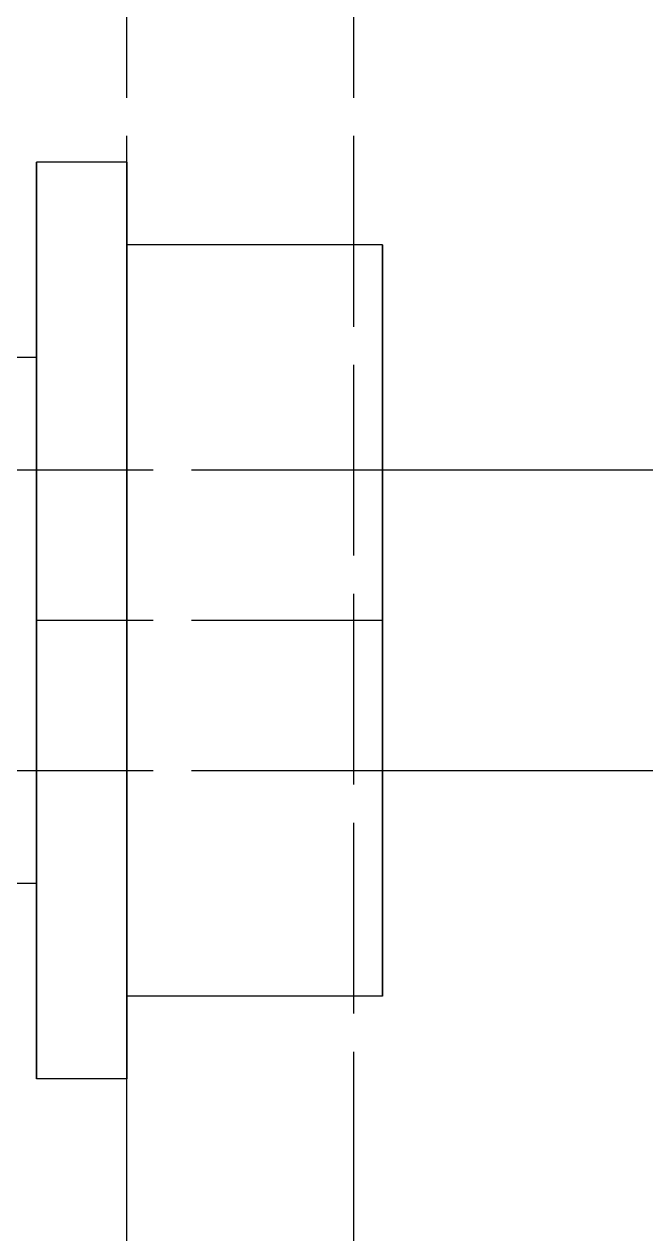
# Model space of a CAD drawing. Header units: millimetres. Extents: x -30 to 165, y -46 to 88.
# Drawn here: x 58.12 to 62.25, y -4.08 to 3.97 of the extents above; entities that cross this region are included whole.
import ezdxf

# ---------------------------------------------------------------- set-up
doc = ezdxf.new("R2010")
doc.units = ezdxf.units.MM
doc.linetypes.add('DASHED', pattern=[1.524, 1.27, -0.254])
doc.layers.add('HIDDEN', color=8, linetype='DASHED')
doc.layers.add('VISIBLE', color=7, linetype='CONTINUOUS')

msp = doc.modelspace()

# ---------------------------------------------------------------- linework, layer by layer
at = {"layer": 'HIDDEN'}
for p, q in [((58.79936, -27), (58.79936, 27)), ((60.30936, -27), (60.30936, 27))]:
    msp.add_line(p, q, dxfattribs=at)
for points in [[(58.19936, 3.05), (58.19936, 2.95317), (58.19936, 2.85635), (58.19936, 2.75952), (58.19936, 2.6627), (58.19936, 2.56587), (58.19936, 2.46905), (58.19936, 2.37222), (58.19936, 2.2754), (58.19936, 2.17857), (58.19936, 2.08175), (58.19936, 1.98492), (58.19936, 1.8881), (58.19936, 1.79127), (58.19936, 1.69444), (58.19936, 1.59762), (58.19936, 1.50079), (58.19936, 1.40397), (58.19936, 1.30714), (58.19936, 1.21032), (58.19936, 1.11349), (58.19936, 1.01667), (58.19936, 0.91984), (58.19936, 0.82302), (58.19936, 0.72619), (58.19936, 0.62937), (58.19936, 0.53254), (58.19936, 0.43571), (58.19936, 0.33889), (58.19936, 0.24206), (58.19936, 0.14524), (58.19936, 0.04841), (58.19936, -0.04841), (58.19936, -0.14524), (58.19936, -0.24206), (58.19936, -0.33889), (58.19936, -0.43571), (58.19936, -0.53254), (58.19936, -0.62937), (58.19936, -0.72619), (58.19936, -0.82302), (58.19936, -0.91984), (58.19936, -1.01667), (58.19936, -1.11349), (58.19936, -1.21032), (58.19936, -1.30714), (58.19936, -1.40397), (58.19936, -1.50079), (58.19936, -1.59762), (58.19936, -1.69444), (58.19936, -1.79127), (58.19936, -1.8881), (58.19936, -1.98492), (58.19936, -2.08175), (58.19936, -2.17857), (58.19936, -2.2754), (58.19936, -2.37222), (58.19936, -2.46905), (58.19936, -2.56587), (58.19936, -2.6627), (58.19936, -2.75952), (58.19936, -2.85635), (58.19936, -2.95317), (58.19936, -3.05)], [(58.79936, 3.05), (58.79936, 2.95317), (58.79936, 2.85635), (58.79936, 2.75952), (58.79936, 2.6627), (58.79936, 2.56587), (58.79936, 2.46905), (58.79936, 2.37222), (58.79936, 2.2754), (58.79936, 2.17857), (58.79936, 2.08175), (58.79936, 1.98492), (58.79936, 1.8881), (58.79936, 1.79127), (58.79936, 1.69444), (58.79936, 1.59762), (58.79936, 1.50079), (58.79936, 1.40397), (58.79936, 1.30714), (58.79936, 1.21032), (58.79936, 1.11349), (58.79936, 1.01667), (58.79936, 0.91984), (58.79936, 0.82302), (58.79936, 0.72619), (58.79936, 0.62937), (58.79936, 0.53254), (58.79936, 0.43571), (58.79936, 0.33889), (58.79936, 0.24206), (58.79936, 0.14524), (58.79936, 0.04841), (58.79936, -0.04841), (58.79936, -0.14524), (58.79936, -0.24206), (58.79936, -0.33889), (58.79936, -0.43571), (58.79936, -0.53254), (58.79936, -0.62937), (58.79936, -0.72619), (58.79936, -0.82302), (58.79936, -0.91984), (58.79936, -1.01667), (58.79936, -1.11349), (58.79936, -1.21032), (58.79936, -1.30714), (58.79936, -1.40397), (58.79936, -1.50079), (58.79936, -1.59762), (58.79936, -1.69444), (58.79936, -1.79127), (58.79936, -1.8881), (58.79936, -1.98492), (58.79936, -2.08175), (58.79936, -2.17857), (58.79936, -2.2754), (58.79936, -2.37222), (58.79936, -2.46905), (58.79936, -2.56587), (58.79936, -2.6627), (58.79936, -2.75952), (58.79936, -2.85635), (58.79936, -2.95317), (58.79936, -3.05)], [(58.79936, 0), (58.79936, 0.03968), (58.79936, 0.07937), (58.79936, 0.11905), (58.79936, 0.15873), (58.79936, 0.19841), (58.79936, 0.2381), (58.79936, 0.27778), (58.79936, 0.31746), (58.79936, 0.35714), (58.79936, 0.39683), (58.79936, 0.43651), (58.79936, 0.47619), (58.79936, 0.51587), (58.79936, 0.55556), (58.79936, 0.59524), (58.79936, 0.63492), (58.79936, 0.6746), (58.79936, 0.71429), (58.79936, 0.75397), (58.79936, 0.79365), (58.79936, 0.83333), (58.79936, 0.87302), (58.79936, 0.9127), (58.79936, 0.95238), (58.79936, 0.99206), (58.79936, 1.03175), (58.79936, 1.07143), (58.79936, 1.11111), (58.79936, 1.15079), (58.79936, 1.19048), (58.79936, 1.23016), (58.79936, 1.26984), (58.79936, 1.30952), (58.79936, 1.34921), (58.79936, 1.38889), (58.79936, 1.42857), (58.79936, 1.46825), (58.79936, 1.50794), (58.79936, 1.54762), (58.79936, 1.5873), (58.79936, 1.62698), (58.79936, 1.66667), (58.79936, 1.70635), (58.79936, 1.74603), (58.79936, 1.78571), (58.79936, 1.8254), (58.79936, 1.86508), (58.79936, 1.90476), (58.79936, 1.94444), (58.79936, 1.98413), (58.79936, 2.02381), (58.79936, 2.06349), (58.79936, 2.10317), (58.79936, 2.14286), (58.79936, 2.18254), (58.79936, 2.22222), (58.79936, 2.2619), (58.79936, 2.30159), (58.79936, 2.34127), (58.79936, 2.38095), (58.79936, 2.42063), (58.79936, 2.46032), (58.79936, 2.5)], [(58.79936, 2.5), (58.79936, 2.42063), (58.79936, 2.34127), (58.79936, 2.2619), (58.79936, 2.18254), (58.79936, 2.10317), (58.79936, 2.02381), (58.79936, 1.94444), (58.79936, 1.86508), (58.79936, 1.78571), (58.79936, 1.70635), (58.79936, 1.62698), (58.79936, 1.54762), (58.79936, 1.46825), (58.79936, 1.38889), (58.79936, 1.30952), (58.79936, 1.23016), (58.79936, 1.15079), (58.79936, 1.07143), (58.79936, 0.99206), (58.79936, 0.9127), (58.79936, 0.83333), (58.79936, 0.75397), (58.79936, 0.6746), (58.79936, 0.59524), (58.79936, 0.51587), (58.79936, 0.43651), (58.79936, 0.35714), (58.79936, 0.27778), (58.79936, 0.19841), (58.79936, 0.11905), (58.79936, 0.03968), (58.79936, -0.03968), (58.79936, -0.11905), (58.79936, -0.19841), (58.79936, -0.27778), (58.79936, -0.35714), (58.79936, -0.43651), (58.79936, -0.51587), (58.79936, -0.59524), (58.79936, -0.6746), (58.79936, -0.75397), (58.79936, -0.83333), (58.79936, -0.9127), (58.79936, -0.99206), (58.79936, -1.07143), (58.79936, -1.15079), (58.79936, -1.23016), (58.79936, -1.30952), (58.79936, -1.38889), (58.79936, -1.46825), (58.79936, -1.54762), (58.79936, -1.62698), (58.79936, -1.70635), (58.79936, -1.78571), (58.79936, -1.86508), (58.79936, -1.94444), (58.79936, -2.02381), (58.79936, -2.10317), (58.79936, -2.18254), (58.79936, -2.2619), (58.79936, -2.34127), (58.79936, -2.42063), (58.79936, -2.5)], [(60.49936, 2.5), (60.49936, 2.42063), (60.49936, 2.34127), (60.49936, 2.2619), (60.49936, 2.18254), (60.49936, 2.10317), (60.49936, 2.02381), (60.49936, 1.94444), (60.49936, 1.86508), (60.49936, 1.78571), (60.49936, 1.70635), (60.49936, 1.62698), (60.49936, 1.54762), (60.49936, 1.46825), (60.49936, 1.38889), (60.49936, 1.30952), (60.49936, 1.23016), (60.49936, 1.15079), (60.49936, 1.07143), (60.49936, 0.99206), (60.49936, 0.9127), (60.49936, 0.83333), (60.49936, 0.75397), (60.49936, 0.6746), (60.49936, 0.59524), (60.49936, 0.51587), (60.49936, 0.43651), (60.49936, 0.35714), (60.49936, 0.27778), (60.49936, 0.19841), (60.49936, 0.11905), (60.49936, 0.03968), (60.49936, -0.03968), (60.49936, -0.11905), (60.49936, -0.19841), (60.49936, -0.27778), (60.49936, -0.35714), (60.49936, -0.43651), (60.49936, -0.51587), (60.49936, -0.59524), (60.49936, -0.6746), (60.49936, -0.75397), (60.49936, -0.83333), (60.49936, -0.9127), (60.49936, -0.99206), (60.49936, -1.07143), (60.49936, -1.15079), (60.49936, -1.23016), (60.49936, -1.30952), (60.49936, -1.38889), (60.49936, -1.46825), (60.49936, -1.54762), (60.49936, -1.62698), (60.49936, -1.70635), (60.49936, -1.78571), (60.49936, -1.86508), (60.49936, -1.94444), (60.49936, -2.02381), (60.49936, -2.10317), (60.49936, -2.18254), (60.49936, -2.2619), (60.49936, -2.34127), (60.49936, -2.42063), (60.49936, -2.5)], [(58.19936, 0), (58.19936, 0.02778), (58.19936, 0.05556), (58.19936, 0.08333), (58.19936, 0.11111), (58.19936, 0.13889), (58.19936, 0.16667), (58.19936, 0.19444), (58.19936, 0.22222), (58.19936, 0.25), (58.19936, 0.27778), (58.19936, 0.30556), (58.19936, 0.33333), (58.19936, 0.36111), (58.19936, 0.38889), (58.19936, 0.41667), (58.19936, 0.44444), (58.19936, 0.47222), (58.19936, 0.5), (58.19936, 0.52778), (58.19936, 0.55556), (58.19936, 0.58333), (58.19936, 0.61111), (58.19936, 0.63889), (58.19936, 0.66667), (58.19936, 0.69444), (58.19936, 0.72222), (58.19936, 0.75), (58.19936, 0.77778), (58.19936, 0.80556), (58.19936, 0.83333), (58.19936, 0.86111), (58.19936, 0.88889), (58.19936, 0.91667), (58.19936, 0.94444), (58.19936, 0.97222), (58.19936, 1), (58.19936, 1.02778), (58.19936, 1.05556), (58.19936, 1.08333), (58.19936, 1.11111), (58.19936, 1.13889), (58.19936, 1.16667), (58.19936, 1.19444), (58.19936, 1.22222), (58.19936, 1.25), (58.19936, 1.27778), (58.19936, 1.30556), (58.19936, 1.33333), (58.19936, 1.36111), (58.19936, 1.38889), (58.19936, 1.41667), (58.19936, 1.44444), (58.19936, 1.47222), (58.19936, 1.5), (58.19936, 1.52778), (58.19936, 1.55556), (58.19936, 1.58333), (58.19936, 1.61111), (58.19936, 1.63889), (58.19936, 1.66667), (58.19936, 1.69444), (58.19936, 1.72222), (58.19936, 1.75)], [(58.19936, 1.75), (58.19936, 1.69444), (58.19936, 1.63889), (58.19936, 1.58333), (58.19936, 1.52778), (58.19936, 1.47222), (58.19936, 1.41667), (58.19936, 1.36111), (58.19936, 1.30556), (58.19936, 1.25), (58.19936, 1.19444), (58.19936, 1.13889), (58.19936, 1.08333), (58.19936, 1.02778), (58.19936, 0.97222), (58.19936, 0.91667), (58.19936, 0.86111), (58.19936, 0.80556), (58.19936, 0.75), (58.19936, 0.69444), (58.19936, 0.63889), (58.19936, 0.58333), (58.19936, 0.52778), (58.19936, 0.47222), (58.19936, 0.41667), (58.19936, 0.36111), (58.19936, 0.30556), (58.19936, 0.25), (58.19936, 0.19444), (58.19936, 0.13889), (58.19936, 0.08333), (58.19936, 0.02778), (58.19936, -0.02778), (58.19936, -0.08333), (58.19936, -0.13889), (58.19936, -0.19444), (58.19936, -0.25), (58.19936, -0.30556), (58.19936, -0.36111), (58.19936, -0.41667), (58.19936, -0.47222), (58.19936, -0.52778), (58.19936, -0.58333), (58.19936, -0.63889), (58.19936, -0.69444), (58.19936, -0.75), (58.19936, -0.80556), (58.19936, -0.86111), (58.19936, -0.91667), (58.19936, -0.97222), (58.19936, -1.02778), (58.19936, -1.08333), (58.19936, -1.13889), (58.19936, -1.19444), (58.19936, -1.25), (58.19936, -1.30556), (58.19936, -1.36111), (58.19936, -1.41667), (58.19936, -1.47222), (58.19936, -1.52778), (58.19936, -1.58333), (58.19936, -1.63889), (58.19936, -1.69444), (58.19936, -1.75)], [(58.19936, 1), (53.99936, 1)], [(60.49936, 1), (53.99936, 1)], [(58.19936, 0), (58.19936, 0.01587), (58.19936, 0.03175), (58.19936, 0.04762), (58.19936, 0.06349), (58.19936, 0.07937), (58.19936, 0.09524), (58.19936, 0.11111), (58.19936, 0.12698), (58.19936, 0.14286), (58.19936, 0.15873), (58.19936, 0.1746), (58.19936, 0.19048), (58.19936, 0.20635), (58.19936, 0.22222), (58.19936, 0.2381), (58.19936, 0.25397), (58.19936, 0.26984), (58.19936, 0.28571), (58.19936, 0.30159), (58.19936, 0.31746), (58.19936, 0.33333), (58.19936, 0.34921), (58.19936, 0.36508), (58.19936, 0.38095), (58.19936, 0.39683), (58.19936, 0.4127), (58.19936, 0.42857), (58.19936, 0.44444), (58.19936, 0.46032), (58.19936, 0.47619), (58.19936, 0.49206), (58.19936, 0.50794), (58.19936, 0.52381), (58.19936, 0.53968), (58.19936, 0.55556), (58.19936, 0.57143), (58.19936, 0.5873), (58.19936, 0.60317), (58.19936, 0.61905), (58.19936, 0.63492), (58.19936, 0.65079), (58.19936, 0.66667), (58.19936, 0.68254), (58.19936, 0.69841), (58.19936, 0.71429), (58.19936, 0.73016), (58.19936, 0.74603), (58.19936, 0.7619), (58.19936, 0.77778), (58.19936, 0.79365), (58.19936, 0.80952), (58.19936, 0.8254), (58.19936, 0.84127), (58.19936, 0.85714), (58.19936, 0.87302), (58.19936, 0.88889), (58.19936, 0.90476), (58.19936, 0.92063), (58.19936, 0.93651), (58.19936, 0.95238), (58.19936, 0.96825), (58.19936, 0.98413), (58.19936, 1)], [(58.19936, 1), (58.19936, 0.96825), (58.19936, 0.93651), (58.19936, 0.90476), (58.19936, 0.87302), (58.19936, 0.84127), (58.19936, 0.80952), (58.19936, 0.77778), (58.19936, 0.74603), (58.19936, 0.71429), (58.19936, 0.68254), (58.19936, 0.65079), (58.19936, 0.61905), (58.19936, 0.5873), (58.19936, 0.55556), (58.19936, 0.52381), (58.19936, 0.49206), (58.19936, 0.46032), (58.19936, 0.42857), (58.19936, 0.39683), (58.19936, 0.36508), (58.19936, 0.33333), (58.19936, 0.30159), (58.19936, 0.26984), (58.19936, 0.2381), (58.19936, 0.20635), (58.19936, 0.1746), (58.19936, 0.14286), (58.19936, 0.11111), (58.19936, 0.07937), (58.19936, 0.04762), (58.19936, 0.01587), (58.19936, -0.01587), (58.19936, -0.04762), (58.19936, -0.07937), (58.19936, -0.11111), (58.19936, -0.14286), (58.19936, -0.1746), (58.19936, -0.20635), (58.19936, -0.2381), (58.19936, -0.26984), (58.19936, -0.30159), (58.19936, -0.33333), (58.19936, -0.36508), (58.19936, -0.39683), (58.19936, -0.42857), (58.19936, -0.46032), (58.19936, -0.49206), (58.19936, -0.52381), (58.19936, -0.55556), (58.19936, -0.5873), (58.19936, -0.61905), (58.19936, -0.65079), (58.19936, -0.68254), (58.19936, -0.71429), (58.19936, -0.74603), (58.19936, -0.77778), (58.19936, -0.80952), (58.19936, -0.84127), (58.19936, -0.87302), (58.19936, -0.90476), (58.19936, -0.93651), (58.19936, -0.96825), (58.19936, -1)], [(58.19936, 0), (58.19936, 0.01587), (58.19936, 0.03175), (58.19936, 0.04762), (58.19936, 0.06349), (58.19936, 0.07937), (58.19936, 0.09524), (58.19936, 0.11111), (58.19936, 0.12698), (58.19936, 0.14286), (58.19936, 0.15873), (58.19936, 0.1746), (58.19936, 0.19048), (58.19936, 0.20635), (58.19936, 0.22222), (58.19936, 0.2381), (58.19936, 0.25397), (58.19936, 0.26984), (58.19936, 0.28571), (58.19936, 0.30159), (58.19936, 0.31746), (58.19936, 0.33333), (58.19936, 0.34921), (58.19936, 0.36508), (58.19936, 0.38095), (58.19936, 0.39683), (58.19936, 0.4127), (58.19936, 0.42857), (58.19936, 0.44444), (58.19936, 0.46032), (58.19936, 0.47619), (58.19936, 0.49206), (58.19936, 0.50794), (58.19936, 0.52381), (58.19936, 0.53968), (58.19936, 0.55556), (58.19936, 0.57143), (58.19936, 0.5873), (58.19936, 0.60317), (58.19936, 0.61905), (58.19936, 0.63492), (58.19936, 0.65079), (58.19936, 0.66667), (58.19936, 0.68254), (58.19936, 0.69841), (58.19936, 0.71429), (58.19936, 0.73016), (58.19936, 0.74603), (58.19936, 0.7619), (58.19936, 0.77778), (58.19936, 0.79365), (58.19936, 0.80952), (58.19936, 0.8254), (58.19936, 0.84127), (58.19936, 0.85714), (58.19936, 0.87302), (58.19936, 0.88889), (58.19936, 0.90476), (58.19936, 0.92063), (58.19936, 0.93651), (58.19936, 0.95238), (58.19936, 0.96825), (58.19936, 0.98413), (58.19936, 1)], [(58.19936, 1), (58.19936, 0.96825), (58.19936, 0.93651), (58.19936, 0.90476), (58.19936, 0.87302), (58.19936, 0.84127), (58.19936, 0.80952), (58.19936, 0.77778), (58.19936, 0.74603), (58.19936, 0.71429), (58.19936, 0.68254), (58.19936, 0.65079), (58.19936, 0.61905), (58.19936, 0.5873), (58.19936, 0.55556), (58.19936, 0.52381), (58.19936, 0.49206), (58.19936, 0.46032), (58.19936, 0.42857), (58.19936, 0.39683), (58.19936, 0.36508), (58.19936, 0.33333), (58.19936, 0.30159), (58.19936, 0.26984), (58.19936, 0.2381), (58.19936, 0.20635), (58.19936, 0.1746), (58.19936, 0.14286), (58.19936, 0.11111), (58.19936, 0.07937), (58.19936, 0.04762), (58.19936, 0.01587), (58.19936, -0.01587), (58.19936, -0.04762), (58.19936, -0.07937), (58.19936, -0.11111), (58.19936, -0.14286), (58.19936, -0.1746), (58.19936, -0.20635), (58.19936, -0.2381), (58.19936, -0.26984), (58.19936, -0.30159), (58.19936, -0.33333), (58.19936, -0.36508), (58.19936, -0.39683), (58.19936, -0.42857), (58.19936, -0.46032), (58.19936, -0.49206), (58.19936, -0.52381), (58.19936, -0.55556), (58.19936, -0.5873), (58.19936, -0.61905), (58.19936, -0.65079), (58.19936, -0.68254), (58.19936, -0.71429), (58.19936, -0.74603), (58.19936, -0.77778), (58.19936, -0.80952), (58.19936, -0.84127), (58.19936, -0.87302), (58.19936, -0.90476), (58.19936, -0.93651), (58.19936, -0.96825), (58.19936, -1)], [(60.49936, 1), (58.19936, 1)], [(60.49936, 0), (60.49936, 0.01587), (60.49936, 0.03175), (60.49936, 0.04762), (60.49936, 0.06349), (60.49936, 0.07937), (60.49936, 0.09524), (60.49936, 0.11111), (60.49936, 0.12698), (60.49936, 0.14286), (60.49936, 0.15873), (60.49936, 0.1746), (60.49936, 0.19048), (60.49936, 0.20635), (60.49936, 0.22222), (60.49936, 0.2381), (60.49936, 0.25397), (60.49936, 0.26984), (60.49936, 0.28571), (60.49936, 0.30159), (60.49936, 0.31746), (60.49936, 0.33333), (60.49936, 0.34921), (60.49936, 0.36508), (60.49936, 0.38095), (60.49936, 0.39683), (60.49936, 0.4127), (60.49936, 0.42857), (60.49936, 0.44444), (60.49936, 0.46032), (60.49936, 0.47619), (60.49936, 0.49206), (60.49936, 0.50794), (60.49936, 0.52381), (60.49936, 0.53968), (60.49936, 0.55556), (60.49936, 0.57143), (60.49936, 0.5873), (60.49936, 0.60317), (60.49936, 0.61905), (60.49936, 0.63492), (60.49936, 0.65079), (60.49936, 0.66667), (60.49936, 0.68254), (60.49936, 0.69841), (60.49936, 0.71429), (60.49936, 0.73016), (60.49936, 0.74603), (60.49936, 0.7619), (60.49936, 0.77778), (60.49936, 0.79365), (60.49936, 0.80952), (60.49936, 0.8254), (60.49936, 0.84127), (60.49936, 0.85714), (60.49936, 0.87302), (60.49936, 0.88889), (60.49936, 0.90476), (60.49936, 0.92063), (60.49936, 0.93651), (60.49936, 0.95238), (60.49936, 0.96825), (60.49936, 0.98413), (60.49936, 1)], [(60.49936, 1), (60.49936, 0.96825), (60.49936, 0.93651), (60.49936, 0.90476), (60.49936, 0.87302), (60.49936, 0.84127), (60.49936, 0.80952), (60.49936, 0.77778), (60.49936, 0.74603), (60.49936, 0.71429), (60.49936, 0.68254), (60.49936, 0.65079), (60.49936, 0.61905), (60.49936, 0.5873), (60.49936, 0.55556), (60.49936, 0.52381), (60.49936, 0.49206), (60.49936, 0.46032), (60.49936, 0.42857), (60.49936, 0.39683), (60.49936, 0.36508), (60.49936, 0.33333), (60.49936, 0.30159), (60.49936, 0.26984), (60.49936, 0.2381), (60.49936, 0.20635), (60.49936, 0.1746), (60.49936, 0.14286), (60.49936, 0.11111), (60.49936, 0.07937), (60.49936, 0.04762), (60.49936, 0.01587), (60.49936, -0.01587), (60.49936, -0.04762), (60.49936, -0.07937), (60.49936, -0.11111), (60.49936, -0.14286), (60.49936, -0.1746), (60.49936, -0.20635), (60.49936, -0.2381), (60.49936, -0.26984), (60.49936, -0.30159), (60.49936, -0.33333), (60.49936, -0.36508), (60.49936, -0.39683), (60.49936, -0.42857), (60.49936, -0.46032), (60.49936, -0.49206), (60.49936, -0.52381), (60.49936, -0.55556), (60.49936, -0.5873), (60.49936, -0.61905), (60.49936, -0.65079), (60.49936, -0.68254), (60.49936, -0.71429), (60.49936, -0.74603), (60.49936, -0.77778), (60.49936, -0.80952), (60.49936, -0.84127), (60.49936, -0.87302), (60.49936, -0.90476), (60.49936, -0.93651), (60.49936, -0.96825), (60.49936, -1)], [(58.19936, -1), (58.19936, -0.98413), (58.19936, -0.96825), (58.19936, -0.95238), (58.19936, -0.93651), (58.19936, -0.92063), (58.19936, -0.90476), (58.19936, -0.88889), (58.19936, -0.87302), (58.19936, -0.85714), (58.19936, -0.84127), (58.19936, -0.8254), (58.19936, -0.80952), (58.19936, -0.79365), (58.19936, -0.77778), (58.19936, -0.7619), (58.19936, -0.74603), (58.19936, -0.73016), (58.19936, -0.71429), (58.19936, -0.69841), (58.19936, -0.68254), (58.19936, -0.66667), (58.19936, -0.65079), (58.19936, -0.63492), (58.19936, -0.61905), (58.19936, -0.60317), (58.19936, -0.5873), (58.19936, -0.57143), (58.19936, -0.55556), (58.19936, -0.53968), (58.19936, -0.52381), (58.19936, -0.50794), (58.19936, -0.49206), (58.19936, -0.47619), (58.19936, -0.46032), (58.19936, -0.44444), (58.19936, -0.42857), (58.19936, -0.4127), (58.19936, -0.39683), (58.19936, -0.38095), (58.19936, -0.36508), (58.19936, -0.34921), (58.19936, -0.33333), (58.19936, -0.31746), (58.19936, -0.30159), (58.19936, -0.28571), (58.19936, -0.26984), (58.19936, -0.25397), (58.19936, -0.2381), (58.19936, -0.22222), (58.19936, -0.20635), (58.19936, -0.19048), (58.19936, -0.1746), (58.19936, -0.15873), (58.19936, -0.14286), (58.19936, -0.12698), (58.19936, -0.11111), (58.19936, -0.09524), (58.19936, -0.07937), (58.19936, -0.06349), (58.19936, -0.04762), (58.19936, -0.03175), (58.19936, -0.01587), (58.19936, 0)], [(60.49936, 0), (58.19936, 0)], [(58.19936, -1.75), (58.19936, -1.72222), (58.19936, -1.69444), (58.19936, -1.66667), (58.19936, -1.63889), (58.19936, -1.61111), (58.19936, -1.58333), (58.19936, -1.55556), (58.19936, -1.52778), (58.19936, -1.5), (58.19936, -1.47222), (58.19936, -1.44444), (58.19936, -1.41667), (58.19936, -1.38889), (58.19936, -1.36111), (58.19936, -1.33333), (58.19936, -1.30556), (58.19936, -1.27778), (58.19936, -1.25), (58.19936, -1.22222), (58.19936, -1.19444), (58.19936, -1.16667), (58.19936, -1.13889), (58.19936, -1.11111), (58.19936, -1.08333), (58.19936, -1.05556), (58.19936, -1.02778), (58.19936, -1), (58.19936, -0.97222), (58.19936, -0.94444), (58.19936, -0.91667), (58.19936, -0.88889), (58.19936, -0.86111), (58.19936, -0.83333), (58.19936, -0.80556), (58.19936, -0.77778), (58.19936, -0.75), (58.19936, -0.72222), (58.19936, -0.69444), (58.19936, -0.66667), (58.19936, -0.63889), (58.19936, -0.61111), (58.19936, -0.58333), (58.19936, -0.55556), (58.19936, -0.52778), (58.19936, -0.5), (58.19936, -0.47222), (58.19936, -0.44444), (58.19936, -0.41667), (58.19936, -0.38889), (58.19936, -0.36111), (58.19936, -0.33333), (58.19936, -0.30556), (58.19936, -0.27778), (58.19936, -0.25), (58.19936, -0.22222), (58.19936, -0.19444), (58.19936, -0.16667), (58.19936, -0.13889), (58.19936, -0.11111), (58.19936, -0.08333), (58.19936, -0.05556), (58.19936, -0.02778), (58.19936, 0)], [(58.19936, -1), (58.19936, -0.98413), (58.19936, -0.96825), (58.19936, -0.95238), (58.19936, -0.93651), (58.19936, -0.92063), (58.19936, -0.90476), (58.19936, -0.88889), (58.19936, -0.87302), (58.19936, -0.85714), (58.19936, -0.84127), (58.19936, -0.8254), (58.19936, -0.80952), (58.19936, -0.79365), (58.19936, -0.77778), (58.19936, -0.7619), (58.19936, -0.74603), (58.19936, -0.73016), (58.19936, -0.71429), (58.19936, -0.69841), (58.19936, -0.68254), (58.19936, -0.66667), (58.19936, -0.65079), (58.19936, -0.63492), (58.19936, -0.61905), (58.19936, -0.60317), (58.19936, -0.5873), (58.19936, -0.57143), (58.19936, -0.55556), (58.19936, -0.53968), (58.19936, -0.52381), (58.19936, -0.50794), (58.19936, -0.49206), (58.19936, -0.47619), (58.19936, -0.46032), (58.19936, -0.44444), (58.19936, -0.42857), (58.19936, -0.4127), (58.19936, -0.39683), (58.19936, -0.38095), (58.19936, -0.36508), (58.19936, -0.34921), (58.19936, -0.33333), (58.19936, -0.31746), (58.19936, -0.30159), (58.19936, -0.28571), (58.19936, -0.26984), (58.19936, -0.25397), (58.19936, -0.2381), (58.19936, -0.22222), (58.19936, -0.20635), (58.19936, -0.19048), (58.19936, -0.1746), (58.19936, -0.15873), (58.19936, -0.14286), (58.19936, -0.12698), (58.19936, -0.11111), (58.19936, -0.09524), (58.19936, -0.07937), (58.19936, -0.06349), (58.19936, -0.04762), (58.19936, -0.03175), (58.19936, -0.01587), (58.19936, 0)], [(58.79936, -2.5), (58.79936, -2.46032), (58.79936, -2.42063), (58.79936, -2.38095), (58.79936, -2.34127), (58.79936, -2.30159), (58.79936, -2.2619), (58.79936, -2.22222), (58.79936, -2.18254), (58.79936, -2.14286), (58.79936, -2.10317), (58.79936, -2.06349), (58.79936, -2.02381), (58.79936, -1.98413), (58.79936, -1.94444), (58.79936, -1.90476), (58.79936, -1.86508), (58.79936, -1.8254), (58.79936, -1.78571), (58.79936, -1.74603), (58.79936, -1.70635), (58.79936, -1.66667), (58.79936, -1.62698), (58.79936, -1.5873), (58.79936, -1.54762), (58.79936, -1.50794), (58.79936, -1.46825), (58.79936, -1.42857), (58.79936, -1.38889), (58.79936, -1.34921), (58.79936, -1.30952), (58.79936, -1.26984), (58.79936, -1.23016), (58.79936, -1.19048), (58.79936, -1.15079), (58.79936, -1.11111), (58.79936, -1.07143), (58.79936, -1.03175), (58.79936, -0.99206), (58.79936, -0.95238), (58.79936, -0.9127), (58.79936, -0.87302), (58.79936, -0.83333), (58.79936, -0.79365), (58.79936, -0.75397), (58.79936, -0.71429), (58.79936, -0.6746), (58.79936, -0.63492), (58.79936, -0.59524), (58.79936, -0.55556), (58.79936, -0.51587), (58.79936, -0.47619), (58.79936, -0.43651), (58.79936, -0.39683), (58.79936, -0.35714), (58.79936, -0.31746), (58.79936, -0.27778), (58.79936, -0.2381), (58.79936, -0.19841), (58.79936, -0.15873), (58.79936, -0.11905), (58.79936, -0.07937), (58.79936, -0.03968), (58.79936, 0)], [(60.49936, -1), (60.49936, -0.98413), (60.49936, -0.96825), (60.49936, -0.95238), (60.49936, -0.93651), (60.49936, -0.92063), (60.49936, -0.90476), (60.49936, -0.88889), (60.49936, -0.87302), (60.49936, -0.85714), (60.49936, -0.84127), (60.49936, -0.8254), (60.49936, -0.80952), (60.49936, -0.79365), (60.49936, -0.77778), (60.49936, -0.7619), (60.49936, -0.74603), (60.49936, -0.73016), (60.49936, -0.71429), (60.49936, -0.69841), (60.49936, -0.68254), (60.49936, -0.66667), (60.49936, -0.65079), (60.49936, -0.63492), (60.49936, -0.61905), (60.49936, -0.60317), (60.49936, -0.5873), (60.49936, -0.57143), (60.49936, -0.55556), (60.49936, -0.53968), (60.49936, -0.52381), (60.49936, -0.50794), (60.49936, -0.49206), (60.49936, -0.47619), (60.49936, -0.46032), (60.49936, -0.44444), (60.49936, -0.42857), (60.49936, -0.4127), (60.49936, -0.39683), (60.49936, -0.38095), (60.49936, -0.36508), (60.49936, -0.34921), (60.49936, -0.33333), (60.49936, -0.31746), (60.49936, -0.30159), (60.49936, -0.28571), (60.49936, -0.26984), (60.49936, -0.25397), (60.49936, -0.2381), (60.49936, -0.22222), (60.49936, -0.20635), (60.49936, -0.19048), (60.49936, -0.1746), (60.49936, -0.15873), (60.49936, -0.14286), (60.49936, -0.12698), (60.49936, -0.11111), (60.49936, -0.09524), (60.49936, -0.07937), (60.49936, -0.06349), (60.49936, -0.04762), (60.49936, -0.03175), (60.49936, -0.01587), (60.49936, 0)], [(58.19936, -1), (53.99936, -1)], [(60.49936, -1), (53.99936, -1)], [(60.49936, -1), (58.19936, -1)]]:
    msp.add_lwpolyline(points, dxfattribs=at)
at = {"layer": 'VISIBLE'}
for points in [[(58.19936, 0), (58.19936, 0.04841), (58.19936, 0.09683), (58.19936, 0.14524), (58.19936, 0.19365), (58.19936, 0.24206), (58.19936, 0.29048), (58.19936, 0.33889), (58.19936, 0.3873), (58.19936, 0.43571), (58.19936, 0.48413), (58.19936, 0.53254), (58.19936, 0.58095), (58.19936, 0.62937), (58.19936, 0.67778), (58.19936, 0.72619), (58.19936, 0.7746), (58.19936, 0.82302), (58.19936, 0.87143), (58.19936, 0.91984), (58.19936, 0.96825), (58.19936, 1.01667), (58.19936, 1.06508), (58.19936, 1.11349), (58.19936, 1.1619), (58.19936, 1.21032), (58.19936, 1.25873), (58.19936, 1.30714), (58.19936, 1.35556), (58.19936, 1.40397), (58.19936, 1.45238), (58.19936, 1.50079), (58.19936, 1.54921), (58.19936, 1.59762), (58.19936, 1.64603), (58.19936, 1.69444), (58.19936, 1.74286), (58.19936, 1.79127), (58.19936, 1.83968), (58.19936, 1.8881), (58.19936, 1.93651), (58.19936, 1.98492), (58.19936, 2.03333), (58.19936, 2.08175), (58.19936, 2.13016), (58.19936, 2.17857), (58.19936, 2.22698), (58.19936, 2.2754), (58.19936, 2.32381), (58.19936, 2.37222), (58.19936, 2.42063), (58.19936, 2.46905), (58.19936, 2.51746), (58.19936, 2.56587), (58.19936, 2.61429), (58.19936, 2.6627), (58.19936, 2.71111), (58.19936, 2.75952), (58.19936, 2.80794), (58.19936, 2.85635), (58.19936, 2.90476), (58.19936, 2.95317), (58.19936, 3.00159), (58.19936, 3.05)], [(58.79936, 3.05), (58.19936, 3.05)], [(58.79936, 0), (58.79936, 0.04841), (58.79936, 0.09683), (58.79936, 0.14524), (58.79936, 0.19365), (58.79936, 0.24206), (58.79936, 0.29048), (58.79936, 0.33889), (58.79936, 0.3873), (58.79936, 0.43571), (58.79936, 0.48413), (58.79936, 0.53254), (58.79936, 0.58095), (58.79936, 0.62937), (58.79936, 0.67778), (58.79936, 0.72619), (58.79936, 0.7746), (58.79936, 0.82302), (58.79936, 0.87143), (58.79936, 0.91984), (58.79936, 0.96825), (58.79936, 1.01667), (58.79936, 1.06508), (58.79936, 1.11349), (58.79936, 1.1619), (58.79936, 1.21032), (58.79936, 1.25873), (58.79936, 1.30714), (58.79936, 1.35556), (58.79936, 1.40397), (58.79936, 1.45238), (58.79936, 1.50079), (58.79936, 1.54921), (58.79936, 1.59762), (58.79936, 1.64603), (58.79936, 1.69444), (58.79936, 1.74286), (58.79936, 1.79127), (58.79936, 1.83968), (58.79936, 1.8881), (58.79936, 1.93651), (58.79936, 1.98492), (58.79936, 2.03333), (58.79936, 2.08175), (58.79936, 2.13016), (58.79936, 2.17857), (58.79936, 2.22698), (58.79936, 2.2754), (58.79936, 2.32381), (58.79936, 2.37222), (58.79936, 2.42063), (58.79936, 2.46905), (58.79936, 2.51746), (58.79936, 2.56587), (58.79936, 2.61429), (58.79936, 2.6627), (58.79936, 2.71111), (58.79936, 2.75952), (58.79936, 2.80794), (58.79936, 2.85635), (58.79936, 2.90476), (58.79936, 2.95317), (58.79936, 3.00159), (58.79936, 3.05)], [(60.49936, 2.5), (58.79936, 2.5)], [(60.49936, 0), (60.49936, 0.03968), (60.49936, 0.07937), (60.49936, 0.11905), (60.49936, 0.15873), (60.49936, 0.19841), (60.49936, 0.2381), (60.49936, 0.27778), (60.49936, 0.31746), (60.49936, 0.35714), (60.49936, 0.39683), (60.49936, 0.43651), (60.49936, 0.47619), (60.49936, 0.51587), (60.49936, 0.55556), (60.49936, 0.59524), (60.49936, 0.63492), (60.49936, 0.6746), (60.49936, 0.71429), (60.49936, 0.75397), (60.49936, 0.79365), (60.49936, 0.83333), (60.49936, 0.87302), (60.49936, 0.9127), (60.49936, 0.95238), (60.49936, 0.99206), (60.49936, 1.03175), (60.49936, 1.07143), (60.49936, 1.11111), (60.49936, 1.15079), (60.49936, 1.19048), (60.49936, 1.23016), (60.49936, 1.26984), (60.49936, 1.30952), (60.49936, 1.34921), (60.49936, 1.38889), (60.49936, 1.42857), (60.49936, 1.46825), (60.49936, 1.50794), (60.49936, 1.54762), (60.49936, 1.5873), (60.49936, 1.62698), (60.49936, 1.66667), (60.49936, 1.70635), (60.49936, 1.74603), (60.49936, 1.78571), (60.49936, 1.8254), (60.49936, 1.86508), (60.49936, 1.90476), (60.49936, 1.94444), (60.49936, 1.98413), (60.49936, 2.02381), (60.49936, 2.06349), (60.49936, 2.10317), (60.49936, 2.14286), (60.49936, 2.18254), (60.49936, 2.22222), (60.49936, 2.2619), (60.49936, 2.30159), (60.49936, 2.34127), (60.49936, 2.38095), (60.49936, 2.42063), (60.49936, 2.46032), (60.49936, 2.5)], [(58.19936, 1.75), (56.59936, 1.75)], [(64.80936, 1), (60.49936, 1)], [(58.19936, -3.05), (58.19936, -3.00159), (58.19936, -2.95317), (58.19936, -2.90476), (58.19936, -2.85635), (58.19936, -2.80794), (58.19936, -2.75952), (58.19936, -2.71111), (58.19936, -2.6627), (58.19936, -2.61429), (58.19936, -2.56587), (58.19936, -2.51746), (58.19936, -2.46905), (58.19936, -2.42063), (58.19936, -2.37222), (58.19936, -2.32381), (58.19936, -2.2754), (58.19936, -2.22698), (58.19936, -2.17857), (58.19936, -2.13016), (58.19936, -2.08175), (58.19936, -2.03333), (58.19936, -1.98492), (58.19936, -1.93651), (58.19936, -1.8881), (58.19936, -1.83968), (58.19936, -1.79127), (58.19936, -1.74286), (58.19936, -1.69444), (58.19936, -1.64603), (58.19936, -1.59762), (58.19936, -1.54921), (58.19936, -1.50079), (58.19936, -1.45238), (58.19936, -1.40397), (58.19936, -1.35556), (58.19936, -1.30714), (58.19936, -1.25873), (58.19936, -1.21032), (58.19936, -1.1619), (58.19936, -1.11349), (58.19936, -1.06508), (58.19936, -1.01667), (58.19936, -0.96825), (58.19936, -0.91984), (58.19936, -0.87143), (58.19936, -0.82302), (58.19936, -0.7746), (58.19936, -0.72619), (58.19936, -0.67778), (58.19936, -0.62937), (58.19936, -0.58095), (58.19936, -0.53254), (58.19936, -0.48413), (58.19936, -0.43571), (58.19936, -0.3873), (58.19936, -0.33889), (58.19936, -0.29048), (58.19936, -0.24206), (58.19936, -0.19365), (58.19936, -0.14524), (58.19936, -0.09683), (58.19936, -0.04841), (58.19936, 0)], [(58.79936, -3.05), (58.79936, -3.00159), (58.79936, -2.95317), (58.79936, -2.90476), (58.79936, -2.85635), (58.79936, -2.80794), (58.79936, -2.75952), (58.79936, -2.71111), (58.79936, -2.6627), (58.79936, -2.61429), (58.79936, -2.56587), (58.79936, -2.51746), (58.79936, -2.46905), (58.79936, -2.42063), (58.79936, -2.37222), (58.79936, -2.32381), (58.79936, -2.2754), (58.79936, -2.22698), (58.79936, -2.17857), (58.79936, -2.13016), (58.79936, -2.08175), (58.79936, -2.03333), (58.79936, -1.98492), (58.79936, -1.93651), (58.79936, -1.8881), (58.79936, -1.83968), (58.79936, -1.79127), (58.79936, -1.74286), (58.79936, -1.69444), (58.79936, -1.64603), (58.79936, -1.59762), (58.79936, -1.54921), (58.79936, -1.50079), (58.79936, -1.45238), (58.79936, -1.40397), (58.79936, -1.35556), (58.79936, -1.30714), (58.79936, -1.25873), (58.79936, -1.21032), (58.79936, -1.1619), (58.79936, -1.11349), (58.79936, -1.06508), (58.79936, -1.01667), (58.79936, -0.96825), (58.79936, -0.91984), (58.79936, -0.87143), (58.79936, -0.82302), (58.79936, -0.7746), (58.79936, -0.72619), (58.79936, -0.67778), (58.79936, -0.62937), (58.79936, -0.58095), (58.79936, -0.53254), (58.79936, -0.48413), (58.79936, -0.43571), (58.79936, -0.3873), (58.79936, -0.33889), (58.79936, -0.29048), (58.79936, -0.24206), (58.79936, -0.19365), (58.79936, -0.14524), (58.79936, -0.09683), (58.79936, -0.04841), (58.79936, 0)], [(60.49936, -2.5), (60.49936, -2.46032), (60.49936, -2.42063), (60.49936, -2.38095), (60.49936, -2.34127), (60.49936, -2.30159), (60.49936, -2.2619), (60.49936, -2.22222), (60.49936, -2.18254), (60.49936, -2.14286), (60.49936, -2.10317), (60.49936, -2.06349), (60.49936, -2.02381), (60.49936, -1.98413), (60.49936, -1.94444), (60.49936, -1.90476), (60.49936, -1.86508), (60.49936, -1.8254), (60.49936, -1.78571), (60.49936, -1.74603), (60.49936, -1.70635), (60.49936, -1.66667), (60.49936, -1.62698), (60.49936, -1.5873), (60.49936, -1.54762), (60.49936, -1.50794), (60.49936, -1.46825), (60.49936, -1.42857), (60.49936, -1.38889), (60.49936, -1.34921), (60.49936, -1.30952), (60.49936, -1.26984), (60.49936, -1.23016), (60.49936, -1.19048), (60.49936, -1.15079), (60.49936, -1.11111), (60.49936, -1.07143), (60.49936, -1.03175), (60.49936, -0.99206), (60.49936, -0.95238), (60.49936, -0.9127), (60.49936, -0.87302), (60.49936, -0.83333), (60.49936, -0.79365), (60.49936, -0.75397), (60.49936, -0.71429), (60.49936, -0.6746), (60.49936, -0.63492), (60.49936, -0.59524), (60.49936, -0.55556), (60.49936, -0.51587), (60.49936, -0.47619), (60.49936, -0.43651), (60.49936, -0.39683), (60.49936, -0.35714), (60.49936, -0.31746), (60.49936, -0.27778), (60.49936, -0.2381), (60.49936, -0.19841), (60.49936, -0.15873), (60.49936, -0.11905), (60.49936, -0.07937), (60.49936, -0.03968), (60.49936, 0)], [(64.80936, -1), (60.49936, -1)], [(58.19936, -1.75), (56.59936, -1.75)], [(60.49936, -2.5), (58.79936, -2.5)], [(58.79936, -3.05), (58.19936, -3.05)]]:
    msp.add_lwpolyline(points, dxfattribs=at)

doc.saveas('drawing.dxf')
